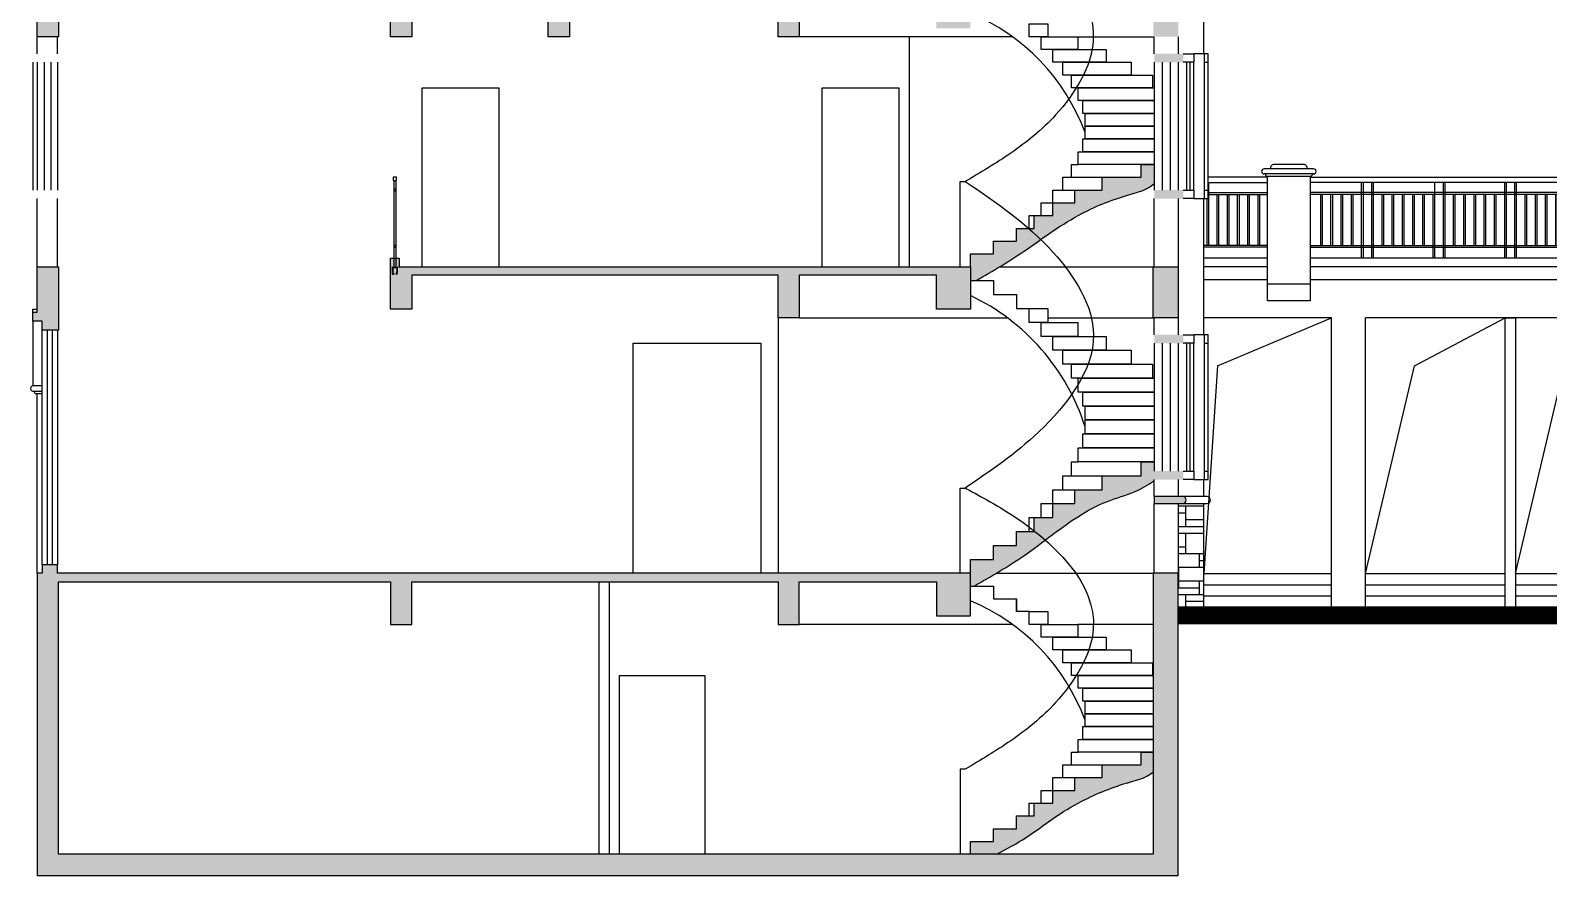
# Model space of a CAD drawing. Extents: x -34815 to 81416, y -425322 to 67478.
# Drawn here: x 21536 to 39366, y -368223 to -358298 of the extents above; entities that cross this region are included whole.
import ezdxf

# ---------------------------------------------------------------- set-up
doc = ezdxf.new("R2010")
doc.units = 0
doc.header["$LTSCALE"] = 1000
doc.header["$MEASUREMENT"] = 0
doc.linetypes.add('DASH', pattern=[0.35, 0.25, -0.1])
for name, color, linetype in [('column', 6, 'Continuous'), ('PUB_HATCH', 8, 'Continuous'), ('STAIR', 4, 'Continuous'), ('WINDOW', 4, 'Continuous'), ('填充线', 5, 'Continuous')]:
    doc.layers.add(name, color=color, linetype=linetype)
doc.layers.add('WALL', color=2, linetype='Continuous', lineweight=25)

# ---------------------------------------------------------------- blocks, each defined once
blk = doc.blocks.new('fsaf')
for p, q in [((119449, -19934), (119449, -18934)), ((119449, -18934), (119509, -18934)), ((119449, -23234), (119449, -22234)), ((119449, -23234), (119449, -22234)), ((119449, -22234), (119509, -22234)), ((119449, -26534), (119449, -25534)), ((119451, -25534), (119509, -25534)), ((119449, -30134), (119449, -29134)), ((119449, -30134), (119449, -29134)), ((119449, -29134), (119509, -29134)), ((119509, -32434), (119449, -32434)), ((119449, -32434), (119449, -33434))]:
    blk.add_line(p, q)
for points in [[(119509, -18934), (119509, -18934), (120405, -19394), (121324, -20350), (120657, -21429), (120071, -21900), (119690, -22127), (119509, -22234)], [(119509, -22234), (119509, -22234), (120405, -22694), (121324, -23650), (120657, -24729), (120071, -25200), (119690, -25427), (119509, -25534)], [(119509, -29134), (119509, -29134), (120405, -29594), (121325, -30550), (120657, -31629), (120071, -32100), (119690, -32327), (119509, -32434)]]:
    blk.add_open_spline(points, degree=3, knots=[120, 120, 120, 120, 714.46665, 2359.305996, 3331.866554, 4024.701707, 4653.202239, 4653.202239, 4653.202239, 4653.202239])
blk.add_spline([(119509, -25534), (120541, -26366), (121015, -27334), (120372, -28474), (119509, -29134)], degree=3)
blk = doc.blocks.new('l1')
for p, q in [((24574, -180297), (24534, -180297)), ((24534, -180297), (24534, -180337)), ((24534, -180337), (24574, -180337)), ((24544, -180337), (24544, -181347)), ((24564, -180437), (24544, -180437)), ((24544, -180437), (24544, -180457)), ((24564, -180337), (24564, -181347)), ((24564, -180457), (24564, -180437)), ((24574, -180337), (24574, -180297)), ((24544, -180457), (24564, -180457))]:
    blk.add_line(p, q)
at = {"color": 7, "linetype": 'DASH', "ltscale": 0.05}
for p, q in [((24520, -181347), (24520, -181355)), ((24588, -181355), (24520, -181355)), ((24523, -181366), (24523, -181424)), ((24529, -181366), (24529, -181424)), ((24572, -181361), (24534, -181361)), ((24534, -181429), (24541, -181429)), ((24534, -181435), (24541, -181435)), ((24541, -181429), (24541, -181435)), ((24564, -181429), (24564, -181435)), ((24572, -181429), (24564, -181429)), ((24572, -181435), (24564, -181435)), ((24577, -181366), (24577, -181424)), ((24583, -181366), (24583, -181424)), ((24588, -181347), (24588, -181355))]:
    blk.add_line(p, q, dxfattribs=at)
blk.add_lwpolyline([(24564, -181097), (24544, -181097), (24544, -181117), (24564, -181117)], close=True)
for centre, radius, start, end in [((24534, -181366), 11, 90, 180), ((24534, -181424), 11, 180, 270), ((24534, -181366), 5, 90, 180), ((24534, -181424), 5, 180, 270), ((24572, -181366), 11, 0, 90), ((24572, -181366), 5, 0, 90), ((24572, -181424), 5, 270, 0), ((24572, -181424), 11, 270, 0)]:
    blk.add_arc(centre, radius, start, end, dxfattribs=at)
blk = doc.blocks.new('vdsfs')
at = {"layer": '填充线'}
for p, q in [((-579655, -38821), (-580235, -38821)), ((-579770, -38771), (-580120, -38771)), ((-574455, -38821), (-575035, -38821)), ((-574570, -38771), (-574920, -38771)), ((-580195, -38921), (-580895, -38921)), ((-580895, -38981), (-580195, -38981)), ((-580890, -38981), (-580890, -39721)), ((-579655, -38881), (-580235, -38881)), ((-580220, -38881), (-580220, -38891)), ((-579690, -38911), (-580200, -38911)), ((-580195, -40371), (-580195, -38911)), ((-579695, -38911), (-579695, -40371)), ((-579695, -38921), (-574995, -38921)), ((-574995, -38981), (-579695, -38981)), ((-579670, -38881), (-579670, -38891)), ((-579094, -38981), (-579094, -39871)), ((-579074, -38981), (-579074, -39871)), ((-578974, -38981), (-578974, -39871)), ((-578954, -38981), (-578954, -39871)), ((-578234, -38981), (-578234, -39871)), ((-578134, -38981), (-578134, -39871)), ((-578114, -38981), (-578114, -39871)), ((-577414, -38981), (-577414, -39871)), ((-577394, -38981), (-577394, -39871)), ((-577294, -38981), (-577294, -39871)), ((-577274, -38981), (-577274, -39871)), ((-576574, -38981), (-576574, -39871)), ((-576554, -38981), (-576554, -39871)), ((-576454, -38981), (-576454, -39871)), ((-576434, -38981), (-576434, -39871)), ((-575734, -38981), (-575734, -39871)), ((-575714, -38981), (-575714, -39871)), ((-575614, -38981), (-575614, -39871)), ((-575594, -38981), (-575594, -39871)), ((-574455, -38881), (-575035, -38881)), ((-575020, -38881), (-575020, -38891)), ((-574490, -38911), (-575000, -38911)), ((-574995, -40371), (-574995, -38911)), ((-574495, -38911), (-574495, -40371)), ((-574495, -38921), (-572945, -38921)), ((-572945, -38981), (-574495, -38981)), ((-574470, -38881), (-574470, -38891)), ((-573799, -38981), (-573799, -39721)), ((-573779, -38981), (-573779, -39721)), ((-573679, -38981), (-573679, -39721)), ((-573659, -38981), (-573659, -39721)), ((-572965, -39871), (-572965, -38981)), ((-572945, -39871), (-572945, -38921)), ((-580910, -39171), (-580910, -39721)), ((-580895, -39101), (-580195, -39101)), ((-580895, -39121), (-580195, -39121)), ((-580790, -39121), (-580790, -39721)), ((-580770, -39121), (-580770, -39721)), ((-580670, -39121), (-580670, -39721)), ((-580650, -39121), (-580650, -39721)), ((-580550, -39121), (-580550, -39721)), ((-580530, -39121), (-580530, -39721)), ((-580430, -39121), (-580430, -39721)), ((-580410, -39121), (-580410, -39721)), ((-580310, -39121), (-580310, -39721)), ((-580290, -39121), (-580290, -39721)), ((-574995, -39101), (-579695, -39101)), ((-574995, -39121), (-579695, -39121)), ((-579574, -39121), (-579574, -39721)), ((-579554, -39121), (-579554, -39721)), ((-579454, -39121), (-579454, -39721)), ((-579434, -39121), (-579434, -39721)), ((-579334, -39121), (-579334, -39721)), ((-579314, -39121), (-579314, -39721)), ((-579214, -39121), (-579214, -39721)), ((-579194, -39121), (-579194, -39721)), ((-578854, -39121), (-578854, -39721)), ((-578834, -39121), (-578834, -39721)), ((-578734, -39121), (-578734, -39721)), ((-578714, -39121), (-578714, -39721)), ((-578614, -39121), (-578614, -39721)), ((-578594, -39121), (-578594, -39721)), ((-578494, -39121), (-578494, -39721)), ((-578474, -39121), (-578474, -39721)), ((-578374, -39121), (-578374, -39721)), ((-578354, -39121), (-578354, -39721)), ((-578254, -39121), (-578254, -39871)), ((-578014, -39121), (-578014, -39721)), ((-577994, -39121), (-577994, -39721)), ((-577894, -39121), (-577894, -39721)), ((-577874, -39121), (-577874, -39721)), ((-577774, -39121), (-577774, -39721)), ((-577754, -39121), (-577754, -39721)), ((-577654, -39121), (-577654, -39721)), ((-577634, -39121), (-577634, -39721)), ((-577534, -39121), (-577534, -39721)), ((-577514, -39121), (-577514, -39721)), ((-577174, -39121), (-577174, -39721)), ((-577154, -39121), (-577154, -39721)), ((-577054, -39121), (-577054, -39721)), ((-577034, -39121), (-577034, -39721)), ((-576934, -39121), (-576934, -39721)), ((-576914, -39121), (-576914, -39721)), ((-576814, -39121), (-576814, -39721)), ((-576794, -39121), (-576794, -39721)), ((-576694, -39121), (-576694, -39721)), ((-576674, -39121), (-576674, -39721)), ((-576334, -39121), (-576334, -39721)), ((-576314, -39121), (-576314, -39721)), ((-576214, -39121), (-576214, -39721)), ((-576194, -39121), (-576194, -39721)), ((-576094, -39121), (-576094, -39721)), ((-576074, -39121), (-576074, -39721)), ((-575974, -39121), (-575974, -39721)), ((-575954, -39121), (-575954, -39721)), ((-575854, -39121), (-575854, -39721)), ((-575834, -39121), (-575834, -39721)), ((-575494, -39121), (-575494, -39721)), ((-575474, -39121), (-575474, -39721)), ((-575374, -39121), (-575374, -39721)), ((-575354, -39121), (-575354, -39721)), ((-575254, -39121), (-575254, -39721)), ((-575234, -39121), (-575234, -39721)), ((-575134, -39121), (-575134, -39721)), ((-575114, -39121), (-575114, -39721)), ((-572945, -39101), (-574495, -39101)), ((-572945, -39121), (-574495, -39121)), ((-574399, -39121), (-574399, -39721)), ((-574379, -39121), (-574379, -39721)), ((-574279, -39121), (-574279, -39721)), ((-574259, -39121), (-574259, -39721)), ((-574159, -39121), (-574159, -39721)), ((-574139, -39121), (-574139, -39721)), ((-574039, -39121), (-574039, -39721)), ((-574019, -39121), (-574019, -39721)), ((-573919, -39121), (-573919, -39721)), ((-573899, -39121), (-573899, -39721)), ((-573559, -39121), (-573559, -39721)), ((-573539, -39121), (-573539, -39721)), ((-573439, -39121), (-573439, -39721)), ((-573419, -39121), (-573419, -39721)), ((-573319, -39121), (-573319, -39721)), ((-573299, -39121), (-573299, -39721)), ((-573199, -39121), (-573199, -39721)), ((-573179, -39121), (-573179, -39721)), ((-573079, -39121), (-573079, -39721)), ((-573059, -39121), (-573059, -39721)), ((-580195, -39721), (-580945, -39721)), ((-580195, -39741), (-580945, -39741)), ((-579695, -39721), (-574995, -39721)), ((-579695, -39741), (-574995, -39741)), ((-574495, -39721), (-572945, -39721)), ((-574495, -39741), (-572945, -39741)), ((-580195, -39871), (-580945, -39871)), ((-574995, -39871), (-579695, -39871)), ((-572945, -39871), (-574495, -39871)), ((-572945, -39871), (-572945, -40571)), ((-580195, -39971), (-580945, -39971)), ((-574995, -39971), (-579695, -39971)), ((-572945, -39971), (-574495, -39971)), ((-580195, -40171), (-579695, -40171)), ((-574995, -40171), (-574495, -40171)), ((-579695, -40371), (-580195, -40371)), ((-574495, -40371), (-574995, -40371)), ((-579445, -40571), (-580945, -40571)), ((-580781, -41134), (-579445, -40571)), ((-579445, -43971), (-579445, -40571)), ((-579045, -43971), (-579045, -40571)), ((-575645, -40571), (-579045, -40571)), ((-575645, -43971), (-575645, -40571)), ((-575245, -43971), (-575245, -40571)), ((-572945, -40571), (-575245, -40571)), ((-572945, -43971), (-572945, -43571))]:
    blk.add_line(p, q, dxfattribs=at)
for points in [[(-580945, -40121), (-580195, -40121)], [(-579695, -40121), (-574995, -40121)], [(-574495, -40121), (-572945, -40121)], [(-579045, -43571), (-578468, -41134), (-577405, -40571)], [(-577405, -43971), (-577405, -40571), (-577285, -40571), (-577285, -43971)], [(-577285, -43571), (-576708, -41134), (-575645, -40571)], [(-575245, -43571), (-574779, -41134), (-572945, -40571)], [(-580781, -41134), (-580945, -43571)], [(-580945, -43571), (-579445, -43571)], [(-579045, -43571), (-577405, -43571)], [(-577285, -43571), (-575645, -43571)], [(-575245, -43571), (-572945, -43571)], [(-580945, -43705), (-579445, -43705)], [(-579445, -43838), (-580945, -43838)], [(-579045, -43705), (-577405, -43705)], [(-577405, -43838), (-579045, -43838)], [(-577285, -43705), (-575645, -43705)], [(-575645, -43838), (-577285, -43838)], [(-575245, -43705), (-572945, -43705)], [(-572945, -43838), (-575245, -43838)]]:
    blk.add_lwpolyline(points, dxfattribs=at)
for centre, radius, start, end in [((-580235, -38851), 30, 90, 270), ((-580120, -38811), 40, 90, 194.4775), ((-579770, -38811), 40, 345.5225, 90), ((-579655, -38851), 30, 270, 90), ((-575035, -38851), 30, 90, 270), ((-574920, -38811), 40, 90, 194.4775), ((-574570, -38811), 40, 345.5225, 90), ((-574455, -38851), 30, 270, 90), ((-580200, -38891), 20, 180, 270), ((-579690, -38891), 20, 270, 0), ((-575000, -38891), 20, 180, 270), ((-574490, -38891), 20, 270, 0)]:
    blk.add_arc(centre, radius, start, end, dxfattribs=at)

msp = doc.modelspace()

# ---------------------------------------------------------------- hatches: boundary and pattern name
at = {"layer": 'PUB_HATCH'}
for points in [[(21566, -357773), (21666, -357773), (21666, -357673), (21766, -357673), (21766, -357773), (21866, -357773), (21866, -357873), (27616, -357873), (27616, -357773), (32576, -357773), (32576, -358273), (32176, -358273), (32176, -357873), (30566, -357873), (30566, -358373), (30316, -358373), (30316, -357873), (27866, -357873), (27866, -358373), (27616, -358373), (27616, -358023), (26016, -358023), (26016, -358373), (25766, -358373), (25766, -358023), (21866, -358023), (21866, -358373), (21616, -358373), (21616, -357923), (21566, -357923)], [(35017, -357773), (34722, -357773), (34722, -358373), (35017, -358373)], [(35075, -358673), (35075, -358573), (35017, -358573), (34734, -358573), (34734, -358673)], [(34734, -360173), (34734, -360273), (35075, -360273), (35075, -360173)], [(25766, -361573), (25766, -360973), (25866, -360973), (25866, -361073), (32576, -361073), (32576, -361573), (32176, -361573), (32176, -361173), (30566, -361173), (30566, -361673), (30316, -361673), (30316, -361173), (26016, -361173), (26016, -361573)], [(21866, -361820), (21676, -361820), (21676, -361713), (21566, -361713), (21566, -361608), (21616, -361608), (21616, -361073), (21866, -361073)], [(34722, -361673), (35017, -361673), (35017, -361073), (34722, -361073)], [(34734, -361873), (34734, -361973), (35075, -361973), (35075, -361873), (35017, -361873)], [(34734, -363473), (34734, -363573), (35075, -363573), (35075, -363473)], [(21856, -364673), (21856, -364573), (21676, -364573), (21676, -364673), (21616, -364673), (21616, -368223), (35017, -368223), (35017, -364673), (34722, -364673), (34722, -367973), (21866, -367973), (21866, -364773), (25766, -364773), (25766, -365273), (26016, -365273), (26016, -364773), (30316, -364773), (30316, -365273), (30566, -365273), (30566, -364773), (32176, -364773), (32176, -365173), (32576, -365173), (32576, -364673)]]:
    msp.add_hatch(color=256, dxfattribs=at).paths.add_polyline_path(points)
h = msp.add_hatch(color=256, dxfattribs=at)
edge = h.paths.add_edge_path()
edge.add_line((32576, -361073), (32576, -361237))
edge.add_line((32576, -361237), (32642, -361237))
edge.add_spline(control_points=[(32642, -361237), (32841, -361121), (33152, -360941), (33545, -360647), (33941, -360405), (34317, -360255), (34620, -360180), (34707, -360119), (34734, -360099)], knot_values=[0, 0, 0, 0, 690.516128, 1077.645805, 1470.340174, 2077.441624, 2291.267837, 2393.288734, 2393.288734, 2393.288734, 2393.288734], degree=3, periodic=0)
edge.add_line((34734, -360099), (34734, -359873))
edge.add_line((34734, -359873), (34581, -359873))
edge.add_line((34581, -359873), (34581, -360023))
edge.add_line((34581, -360023), (34124, -360023))
edge.add_line((34124, -360023), (34124, -360173))
edge.add_line((34124, -360173), (33801, -360173))
edge.add_line((33801, -360173), (33801, -360323))
edge.add_line((33801, -360323), (33544, -360323))
edge.add_line((33544, -360323), (33544, -360473))
edge.add_line((33544, -360473), (33323, -360473))
edge.add_line((33323, -360473), (33323, -360623))
edge.add_line((33323, -360623), (33116, -360623))
edge.add_line((33116, -360623), (33116, -360773))
edge.add_line((33116, -360773), (32846, -360773))
edge.add_line((32846, -360773), (32846, -360923))
edge.add_line((32846, -360923), (32576, -360923))
edge.add_line((32576, -360923), (32576, -361073))
h = msp.add_hatch(color=256, dxfattribs=at)
edge = h.paths.add_edge_path()
edge.add_line((32576, -364673), (32576, -364823))
edge.add_line((32576, -364823), (32618, -364823))
edge.add_spline(control_points=[(32618, -364823), (32816, -364711), (33255, -364462), (33727, -364055), (34179, -363817), (34488, -363738), (34661, -363634), (34734, -363588)], knot_values=[0, 0, 0, 0, 682.691606, 1512.089365, 1857.845219, 2203.879393, 2460.679666, 2460.679666, 2460.679666, 2460.679666], degree=3, periodic=0)
edge.add_line((34734, -363588), (34734, -363364))
edge.add_line((34734, -363364), (34581, -363364))
edge.add_line((34581, -363364), (34581, -363528))
edge.add_line((34581, -363528), (34124, -363528))
edge.add_line((34124, -363528), (34124, -363692))
edge.add_line((34124, -363692), (33801, -363692))
edge.add_line((33801, -363692), (33801, -363855))
edge.add_line((33801, -363855), (33544, -363855))
edge.add_line((33544, -363855), (33544, -364019))
edge.add_line((33544, -364019), (33323, -364019))
edge.add_line((33323, -364019), (33323, -364182))
edge.add_line((33323, -364182), (33116, -364182))
edge.add_line((33116, -364182), (33116, -364346))
edge.add_line((33116, -364346), (32846, -364346))
edge.add_line((32846, -364346), (32846, -364510))
edge.add_line((32846, -364510), (32576, -364510))
edge.add_line((32576, -364510), (32576, -364673))
h = msp.add_hatch(color=256, dxfattribs=at)
edge = h.paths.add_edge_path()
edge.add_line((34734, -363773), (34734, -363853))
edge.add_line((34734, -363853), (35069, -363853))
edge.add_arc((35069, -363813), 40, 270, 450)
edge.add_line((35069, -363773), (34734, -363773))
h = msp.add_hatch(dxfattribs=at)
h.set_pattern_fill('文化石01', color=256, scale=100, style=0)
h.set_pattern_definition([(0, (504703.4, -163323.4), (0, 1600), [1200, -400]), (0, (504703.4, -163243.4), (0, 1600), [-480, 480, -240, 400]), (0, (504703.4, -163163.4), (0, 1600), [-720, 880]), (0, (504703.4, -163083.4), (0, 1600), [720, -880]), (0, (504703.4, -163003.4), (0, 1600), [-320, 1280]), (0, (504703.4, -162923.4), (0, 1600), [560, -400, 480, -160]), (0, (505263.4, -162843.4), (0, 1600), [1280, -320]), (0, (504623.4, -162763.4), (0, 1600), [880, -720]), (0, (504383.4, -162683.4), (0, 1600), [720, -880]), (0, (504703.4, -162603.4), (0, 1600), [1280, -320]), (0, (504703.4, -162523.4), (0, 1600), [-640, 400, -240, 320]), (0, (505503.4, -162443.4), (0, 1600), [960, -640]), (0, (504863.4, -162363.4), (0, 1600), [640, -320, 240, -400]), (0, (505183.4, -162283.4), (0, 1600), [640, -240, 400, -320]), (0, (505823.4, -162203.4), (0, 1600), [960, -640]), (0, (505183.4, -162123.4), (0, 1600), [640, -960]), (0, (505503.4, -162043.4), (0, 1600), [720, -880]), (0, (505503.4, -161963.4), (0, 1600), [-480, 1120]), (0, (505023.4, -161883.4), (0, 1600), [480, -1120]), (0, (505503.4, -161803.4), (0, 1600), [1120, -480]), (90, (504703.4, -162683.4), (-1600, 1e-13), [240, -640, 560, -160]), (90, (504863.4, -162603.4), (-1600, 1e-13), [400, -240, 160, -800]), (90, (504943.4, -162923.4), (-1600, 1e-13), [160, -1440]), (90, (505023.4, -163083.4), (-1600, 1e-13), [160, -960, 240, -240]), (90, (505103.4, -162763.4), (-1600, 1e-13), [160, -1440]), (90, (505183.4, -163323.4), (-1600, 1e-13), [240, -720, 400, -240]), (90, (505263.4, -163003.4), (-1600, 1e-13), [240, -1360]), (90, (505343.4, -162603.4), (-1600, 1e-13), [240, -80, 160, -1120]), (90, (505423.4, -163243.4), (-1600, 1e-13), [240, -1360]), (90, (505503.4, -162843.4), (-1600, 1e-13), [240, -80, 240, -160, 400, -480]), (90, (505663.4, -162843.4), (-1600, 1e-13), [-1120, 160, -160, 160]), (90, (505743.4, -162603.4), (-1600, 1e-13), [160, -1440]), (90, (505823.4, -163163.4), (-1600, 1e-13), [160, -560, 400, -480]), (90, (505903.4, -162923.4), (-1600, 1e-13), [80, -1040, 240, -240]), (90, (505983.4, -162843.4), (-1600, 1e-13), [400, -400, 240, -560]), (90, (506063.4, -162443.4), (-1600, 1e-13), [240, -400, 160, -800]), (90, (506143.4, -163003.4), (-1600, 1e-13), [160, -1440]), (90, (506223.4, -162843.4), (-1600, 1e-13), [160, -480, 240, -720])])
h.paths.add_polyline_path([(35316, -363853), (35069, -363853), (35017, -363853), (35017, -364673), (35017, -365073), (35316, -365073)])
h = msp.add_hatch(color=256, dxfattribs=at)
edge = h.paths.add_edge_path()
edge.add_line((32885, -367973), (32576, -367973))
edge.add_line((32576, -367973), (32576, -367823))
edge.add_line((32576, -367823), (32846, -367823))
edge.add_line((32846, -367823), (32846, -367673))
edge.add_line((32846, -367673), (33116, -367673))
edge.add_line((33116, -367673), (33116, -367523))
edge.add_line((33116, -367523), (33323, -367523))
edge.add_line((33323, -367523), (33323, -367373))
edge.add_line((33323, -367373), (33544, -367373))
edge.add_line((33544, -367373), (33544, -367223))
edge.add_line((33544, -367223), (33801, -367223))
edge.add_line((33801, -367223), (33801, -367073))
edge.add_line((33801, -367073), (34124, -367073))
edge.add_line((34124, -367073), (34124, -366923))
edge.add_line((34124, -366923), (34581, -366923))
edge.add_line((34581, -366923), (34581, -366773))
edge.add_line((34581, -366773), (34722, -366773))
edge.add_line((34722, -366773), (34722, -367008))
edge.add_spline(control_points=[(34722, -367008), (34698, -367025), (34615, -367081), (34317, -367155), (33941, -367306), (33544, -367545), (33233, -367787), (33002, -367911), (32885, -367973)], knot_values=[0, 0, 0, 0, 86.988309, 300.814522, 907.915972, 1300.610341, 1687.740018, 2085.867629, 2085.867629, 2085.867629, 2085.867629], degree=3, periodic=0)

# ---------------------------------------------------------------- linework, layer by layer
for p, q in [((35316, -358573), (35316, -356973)), ((35316, -361873), (35316, -360273)), ((35316, -363773), (35316, -363573)), ((35316, -365073), (35316, -363853))]:
    msp.add_line(p, q)
for points in [[(33265, -358223), (33483, -358223), (33483, -358373), (33265, -358373)], [(33408, -358373), (33838, -358373), (33838, -358523), (33408, -358523)], [(33542, -358523), (34169, -358523), (34169, -358673), (33542, -358673)], [(33661, -358673), (34463, -358673), (34463, -358823), (33661, -358823)], [(33762, -358823), (34712, -358823), (34712, -358973), (33762, -358973)], [(33483, -361728), (33265, -361728), (33265, -361564), (33483, -361564)], [(33408, -361728), (33838, -361728), (33838, -361892), (33408, -361892)], [(33542, -361892), (34169, -361892), (34169, -362055), (33542, -362055)], [(33661, -362055), (34463, -362055), (34463, -362219), (33661, -362219)], [(33762, -362219), (34712, -362219), (34712, -362382), (33762, -362382)], [(33265, -365123), (33483, -365123), (33483, -365273), (33265, -365273)], [(33408, -365273), (33838, -365273), (33838, -365423), (33408, -365423)], [(33542, -365423), (34169, -365423), (34169, -365573), (33542, -365573)], [(33661, -365573), (34463, -365573), (34463, -365723), (33661, -365723)], [(33762, -365723), (34712, -365723), (34712, -365873), (33762, -365873)]]:
    msp.add_lwpolyline(points, close=True)
for points in [[(34734, -359123), (33841, -359123), (33841, -358973), (34734, -358973)], [(34734, -359273), (33895, -359273), (33895, -359123), (34734, -359123)], [(34734, -359423), (33922, -359423), (33922, -359273), (34734, -359273)], [(34734, -359573), (33922, -359573), (33922, -359423), (34734, -359423)], [(34734, -359723), (33895, -359723), (33895, -359573), (34734, -359573)], [(34734, -359873), (33841, -359873), (33841, -359723), (34734, -359723)], [(33762, -360023), (33762, -359873), (33841, -359873)], [(33542, -360323), (33542, -360173), (33801, -360173)], [(33661, -360173), (33661, -360023), (34124, -360023)], [(33408, -360473), (33408, -360323), (33544, -360323)], [(33265, -360623), (33265, -360473), (33323, -360473)], [(32576, -361237), (32846, -361237), (32846, -361401), (33116, -361401), (33116, -361564), (33265, -361564)], [(34734, -362546), (33841, -362546), (33841, -362382), (34734, -362382)], [(34734, -362710), (33895, -362710), (33895, -362546), (34734, -362546)], [(34734, -362873), (33922, -362873), (33922, -362710), (34734, -362710)], [(34734, -363037), (33922, -363037), (33922, -362873), (34734, -362873)], [(34734, -363364), (33841, -363364), (33841, -363201), (34734, -363201)], [(34734, -363201), (33895, -363201), (33895, -363037), (34734, -363037)], [(33762, -363528), (33762, -363364), (33841, -363364)], [(33661, -363692), (33661, -363528), (34124, -363528)], [(33542, -363855), (33542, -363692), (33801, -363692)], [(33408, -364019), (33408, -363855), (33544, -363855)], [(33265, -364182), (33265, -364019), (33323, -364019)], [(32576, -364823), (32846, -364823), (32846, -364973), (33116, -364973), (33116, -365123)], [(33265, -365123), (33116, -365123), (33116, -364973)], [(34722, -366023), (33841, -366023), (33841, -365873), (34722, -365873)], [(34722, -366173), (33895, -366173), (33895, -366023), (34722, -366023)], [(34722, -366323), (33922, -366323), (33922, -366173), (34722, -366173)], [(34722, -366473), (33922, -366473), (33922, -366323), (34722, -366323)], [(34722, -366623), (33895, -366623), (33895, -366473), (34722, -366473)], [(34722, -366773), (33841, -366773), (33841, -366623), (34722, -366623)], [(33661, -367073), (33661, -366923), (34124, -366923)], [(33762, -366923), (33762, -366773), (33841, -366773)], [(33542, -367223), (33542, -367073), (33801, -367073)], [(33408, -367373), (33408, -367223), (33544, -367223)], [(33265, -367523), (33265, -367373), (33323, -367373)]]:
    msp.add_lwpolyline(points)
for centre, radius, start, end in [((31639, -360342), 2434, 20.2673, 67.3635), ((31474, -363733), 2569, 17.6254, 64.6036), ((31639, -367242), 2434, 20.2673, 67.3635)]:
    msp.add_arc(centre, radius, start, end)
at = {"layer": 'column'}
for points in [[(21866, -358023), (21866, -358373), (21616, -358373), (21616, -357923)], [(26016, -358023), (26016, -358373), (25766, -358373), (25766, -358023)], [(27866, -357873), (27866, -358373), (27616, -358373), (27616, -358023)], [(30566, -357873), (30566, -358373), (30316, -358373), (30316, -357873)], [(32576, -361073), (32576, -360923), (32846, -360923), (32846, -360773), (33116, -360773), (33116, -360623), (33323, -360623), (33323, -360473), (33544, -360473), (33544, -360323), (33801, -360323), (33801, -360173), (34124, -360173), (34124, -360023), (34581, -360023), (34581, -359873), (34734, -359873)], [(25766, -361573), (25766, -360973), (25866, -360973), (25866, -361073), (32576, -361073), (32576, -361573), (32176, -361573), (32176, -361173), (30566, -361173), (30566, -361673), (30316, -361673), (30316, -361173), (26016, -361173), (26016, -361573), (25766, -361573)], [(21866, -361820), (21676, -361820), (21676, -361713), (21566, -361713), (21566, -361608), (21616, -361608), (21616, -361073), (21866, -361073), (21866, -361820)], [(32576, -364673), (32576, -364510), (32846, -364510), (32846, -364346), (33116, -364346), (33116, -364182), (33323, -364182), (33323, -364019), (33544, -364019), (33544, -363855), (33801, -363855), (33801, -363692), (34124, -363692), (34124, -363528), (34581, -363528), (34581, -363364), (34734, -363364)], [(21856, -364673), (21856, -364573), (21676, -364573), (21676, -364673), (21616, -364673), (21616, -368223), (35017, -368223), (35017, -364673), (34722, -364673), (34722, -367973), (21866, -367973), (21866, -364773), (25766, -364773), (25766, -365273), (26016, -365273), (26016, -364773), (30316, -364773), (30316, -365273), (30566, -365273), (30566, -364773), (32176, -364773), (32176, -365173), (32576, -365173), (32576, -364673), (21856, -364673)], [(43416, -365073), (35017, -365073)], [(32576, -367973), (32576, -367823), (32846, -367823), (32846, -367673), (33116, -367673), (33116, -367523), (33323, -367523), (33323, -367373), (33544, -367373), (33544, -367223), (33801, -367223), (33801, -367073), (34124, -367073), (34124, -366923), (34581, -366923), (34581, -366773), (34722, -366773)]]:
    msp.add_lwpolyline(points, dxfattribs=at)
msp.add_lwpolyline([(34722, -361073), (35017, -361073), (35017, -361673), (34722, -361673)], close=True, dxfattribs=at)
msp.add_lwpolyline([(34734, -363773), (34734, -363853), (35069, -363853, 1), (35069, -363773), (34734, -363773)], format="xyb", dxfattribs=at)
for points, knots in [([(32642, -361237), (32841, -361121), (33152, -360941), (33545, -360647), (33941, -360405), (34317, -360255), (34620, -360180), (34707, -360119), (34734, -360099)], [0, 0, 0, 0, 690.516128, 1077.645805, 1470.340174, 2077.441624, 2291.267837, 2393.288734, 2393.288734, 2393.288734, 2393.288734]), ([(32618, -364823), (32816, -364711), (33255, -364462), (33727, -364055), (34179, -363817), (34488, -363738), (34661, -363634), (34734, -363588)], [0, 0, 0, 0, 682.691606, 1512.089365, 1857.845219, 2203.879393, 2460.679666, 2460.679666, 2460.679666, 2460.679666]), ([(32885, -367973), (33002, -367911), (33233, -367787), (33544, -367545), (33941, -367306), (34317, -367155), (34615, -367081), (34698, -367025), (34722, -367008)], [0, 0, 0, 0, 398.127611, 785.257287, 1177.951656, 1785.053106, 1998.879319, 2085.867629, 2085.867629, 2085.867629, 2085.867629])]:
    msp.add_open_spline(points, degree=3, knots=knots, dxfattribs=at)
at = {"layer": 'PUB_HATCH', "const_width": 200}
msp.add_lwpolyline([(43416, -365173), (35017, -365173)], dxfattribs=at)
at = {"layer": 'STAIR'}
for p, q in [((33071, -358373), (30566, -358373)), ((31856, -358373), (31856, -361073)), ((33838, -358373), (34722, -358373)), ((21566, -358673), (21566, -360173)), ((32920, -361073), (34722, -361073)), ((30316, -361673), (30316, -364673)), ((30566, -361673), (33009, -361673)), ((33483, -361673), (34722, -361673)), ((21581, -362533), (21676, -362533)), ((21616, -364673), (21616, -362563)), ((32879, -364673), (34722, -364673)), ((33071, -365273), (30566, -365273)), ((34722, -365273), (33838, -365273))]:
    msp.add_line(p, q, dxfattribs=at)
for points in [[(35198, -360273), (35366, -360273), (35366, -358573), (35198, -358573)], [(35326, -360273), (35326, -358573)], [(35326, -358673), (35366, -358673)], [(35326, -360173), (35326, -360173), (35366, -360173)], [(21566, -361608), (21566, -361573), (21616, -361573)], [(21566, -361713), (21566, -362473)], [(35198, -363573), (35366, -363573), (35366, -361873), (35198, -361873)], [(35326, -363573), (35326, -361873)], [(35326, -361973), (35366, -361973)], [(35326, -363473), (35326, -363473), (35366, -363473)]]:
    msp.add_lwpolyline(points, dxfattribs=at)
for points in [[(21676, -362473), (21566, -362473, 1.000051), (21566, -362533), (21581, -362533), (21581, -362543, 0.414214), (21601, -362563), (21676, -362563)], [(35069, -363853), (35356, -363853, 1), (35356, -363773), (35069, -363773)]]:
    msp.add_lwpolyline(points, format="xyb", dxfattribs=at)
at = {"layer": 'WALL'}
for p, q in [((21616, -358573), (21616, -358373)), ((21856, -358573), (21856, -358373)), ((34734, -358573), (34734, -358373)), ((35017, -358373), (35017, -358573)), ((21616, -361073), (21616, -360273)), ((21616, -361073), (21616, -360273)), ((21856, -361073), (21856, -360273)), ((34734, -361073), (34734, -360273)), ((35017, -360273), (35017, -361073)), ((34734, -361873), (34734, -361673)), ((35017, -361673), (35017, -361873)), ((34734, -363773), (34734, -363573)), ((35017, -363573), (35017, -363773)), ((34734, -364673), (34734, -363853)), ((35017, -363853), (35017, -364673)), ((28216, -367973), (28216, -364773)), ((28336, -367973), (28336, -364773))]:
    msp.add_line(p, q, dxfattribs=at)
at = {"layer": 'WINDOW'}
for p, q in [((21616, -358673), (21616, -360173)), ((21696, -358673), (21696, -360173)), ((21776, -358673), (21776, -360173)), ((21856, -358673), (21856, -360173)), ((34734, -358673), (34734, -360173)), ((34829, -358673), (34829, -360173)), ((34922, -358673), (34922, -360173)), ((35017, -358673), (35017, -360173)), ((21676, -364573), (21676, -361820)), ((21736, -364573), (21736, -361820)), ((21796, -364573), (21796, -361820)), ((21856, -361820), (21856, -364573)), ((28616, -364673), (28616, -361973)), ((28616, -361973), (30116, -361973)), ((30116, -361973), (30116, -364673)), ((34734, -361973), (34734, -363473)), ((34829, -361973), (34829, -363473)), ((34922, -361973), (34922, -363473)), ((35017, -361973), (35017, -363473))]:
    msp.add_line(p, q, dxfattribs=at)
for points in [[(35075, -358573), (35198, -358573), (35198, -358673), (35075, -358673)], [(35113, -358673), (35113, -360173)], [(35158, -360173), (35158, -358673)], [(35198, -360173), (35198, -358673)], [(26136, -361073), (26136, -358973), (27036, -358973), (27036, -361073)], [(30836, -361073), (30836, -358973), (31736, -358973), (31736, -361073)], [(35075, -360173), (35198, -360173), (35198, -360273), (35075, -360273)], [(35075, -361873), (35198, -361873), (35198, -361973), (35075, -361973)], [(35113, -361973), (35113, -363473)], [(35158, -363473), (35158, -361973)], [(35198, -363473), (35198, -361973)], [(35075, -363473), (35198, -363473), (35198, -363573), (35075, -363573)], [(28456, -367973), (28456, -365873), (29456, -365873), (29456, -367973)]]:
    msp.add_lwpolyline(points, dxfattribs=at)

# ---------------------------------------------------------------- block references
for name, p in [('fsaf', (-86994, -334539)), ('vdsfs', (616260, -321103)), ('l1', (1262, -179726))]:
    msp.add_blockref(name, p)

doc.saveas('drawing.dxf')
